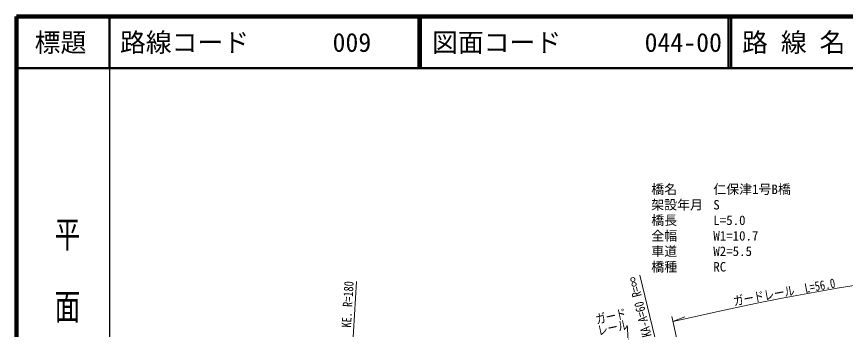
# Model space of a CAD drawing. Units: millimetres at full size, sheet at 1:1000; details may follow other scales. Extents: x 40000 to 680000, y 20000 to 380000.
# Drawn here: x 40000 to 200376, y 319462 to 380000 of the extents above; entities that cross this region are included whole.
import ezdxf
from ezdxf.enums import TextEntityAlignment as Align

# ---------------------------------------------------------------- set-up
doc = ezdxf.new("R2010")
doc.units = ezdxf.units.MM
doc.header["$LTSCALE"] = 1000
for name, color, linetype, lineweight in [('M-STR-HTXT', 7, 'Continuous', 13), ('M-TTL', 2, 'Continuous', 140), ('M-TTL-BAND', 7, 'Continuous', 25), ('M-TTL-LINE', 7, 'Continuous', 50)]:
    doc.layers.add(name, color=color, linetype=linetype, lineweight=lineweight)
doc.layers.add('M-TTL-TXT', color=7, linetype='Continuous')
doc.styles.add('@ＭＳ ゴシック', font='')
doc.styles.add('ＭＳ ゴシック', font='')
doc.styles.get('@ＭＳ ゴシック').set_extended_font_data('@MS Gothic')
doc.styles.get('ＭＳ ゴシック').set_extended_font_data('MS Gothic')

msp = doc.modelspace()

# ---------------------------------------------------------------- linework, layer by layer
at = {"layer": 'M-STR-HTXT'}
for p, q in [((176709, 263887), (160568, 329983)), ((103169, 283723), (105775, 328709)), ((171058, 302708), (166795, 321954)), ((167011, 320977), (169299, 321867)), ((158985, 298167), (158216, 320022))]:
    msp.add_line(p, q, dxfattribs=at)
msp.add_lwpolyline([(167011, 320977), (169339, 321526), (176004, 323021), (183899, 324670), (188147, 325503), (198758, 327419), (205267, 328479), (211871, 329466), (219179, 330454), (222602, 330864)], dxfattribs=at)
at = {"layer": 'M-TTL'}
for p, q in [((40000, 380000), (40000, 20000)), ((680000, 380000), (40000, 380000))]:
    msp.add_line(p, q, dxfattribs=at)
at = {"layer": 'M-TTL-BAND'}
msp.add_line((58000, 370000), (58000, 20000), dxfattribs=at)
at = {"layer": 'M-TTL-LINE'}
for p, q in [((58000, 380000), (58000, 370000)), ((117750, 380000), (117750, 370000)), ((118250, 380000), (118250, 370000)), ((177750, 380000), (177750, 370000)), ((178250, 380000), (178250, 370000)), ((40000, 370000), (680000, 370000))]:
    msp.add_line(p, q, dxfattribs=at)

# ---------------------------------------------------------------- texts
at = {"layer": 'M-STR-HTXT', "style": 'ＭＳ ゴシック'}
for s, p in [('橋名', (162813, 345118)), ('仁保津1号B橋', (174813, 345118)), ('架設年月', (162813, 342118)), ('S', (174813, 342118)), ('橋長', (162813, 339118)), ('L=5.0', (174813, 339118)), ('全幅', (162813, 336118)), ('W1=10.7', (174813, 336118)), ('車道', (162813, 333118)), ('W2=5.5', (174813, 333118)), ('橋種', (162813, 330118)), ('RC', (174813, 330118))]:
    msp.add_text(s, height=1833, dxfattribs=at).set_placement(p, align=Align.BOTTOM_LEFT)
at = {"layer": 'M-STR-HTXT', "style": 'ＭＳ ゴシック', "width": 0.8}
for s, rotation, p in [('KA-A=60 R=∞', 103.724, (160568, 329983)), ('KE. R=180', 86.684, (105775, 328709))]:
    msp.add_text(s, height=1833, rotation=rotation, dxfattribs=at).set_placement(p, align=Align.BOTTOM_RIGHT)
for s, rotation, p in [('ガードレール\u3000L=56.0', 10.237, (188798, 325263)), ('ガード', 12.13, (155291, 320569)), ('レール', 12.13, (155652, 318396))]:
    msp.add_text(s, height=1833, rotation=rotation, dxfattribs=at).set_placement(p, align=Align.BOTTOM_CENTER)
at = {"layer": 'M-TTL-BAND', "style": '@ＭＳ ゴシック', "width": 1.4}
msp.add_text('平  面  図', height=3666, rotation=270, dxfattribs=at).set_placement((49777, 306475), align=Align.MIDDLE_RIGHT)
at = {"layer": 'M-TTL-TXT', "style": 'ＭＳ ゴシック'}
msp.add_text('標題', height=3666, dxfattribs=at).set_placement((48500, 375000), align=Align.MIDDLE_CENTER)
for s, p in [('路線コード', (60000, 375000)), ('図面コード', (120380, 375000)), ('路 線 名', (180380, 375000)), ('009', (101142, 375000)), ('044-00', (161521, 375000))]:
    msp.add_text(s, height=3666, dxfattribs=at).set_placement(p, align=Align.MIDDLE_LEFT)

doc.saveas('drawing.dxf')
